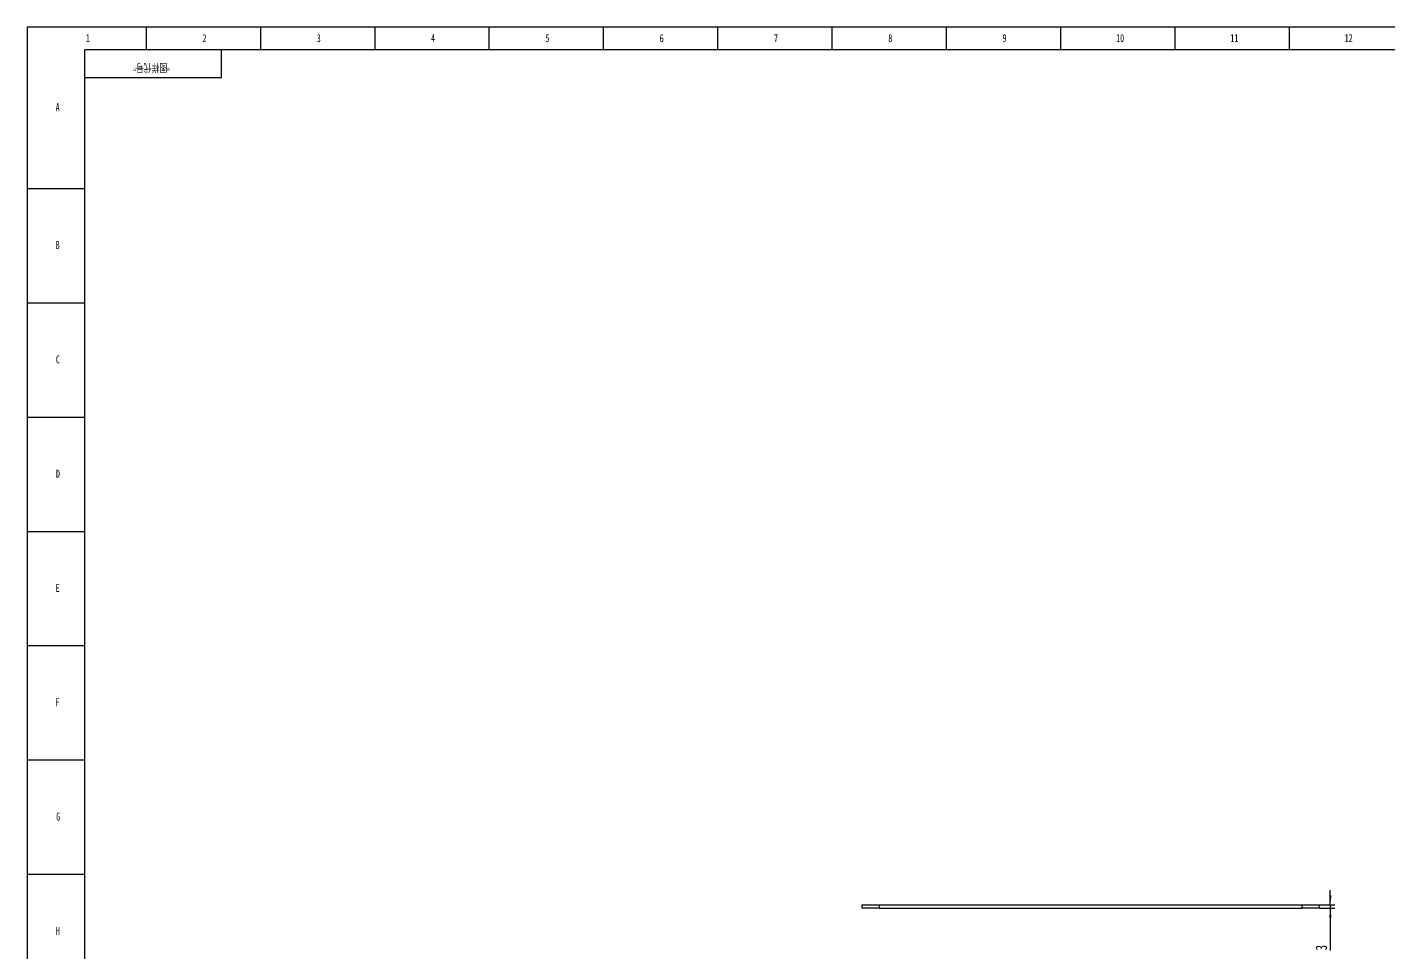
# Model space of a CAD drawing. Header units: millimetres. Extents: x 0 to 1189, y 0 to 841.
# Drawn here: x 0 to 596, y 436 to 841 of the extents above; entities that cross this region are included whole.
import ezdxf

# ---------------------------------------------------------------- set-up
doc = ezdxf.new("R2010")
doc.units = ezdxf.units.MM
for name, color, linetype in [('10', 7, 'Continuous'), ('5', 7, 'Continuous'), ('SLD-0', 7, 'Continuous')]:
    doc.layers.add(name, color=color, linetype=linetype)
doc.styles.add('SLDTEXTSTYLE0', font='TXT', dxfattribs={"width": 0.7, "bigfont": 'bigfont'})
doc.styles.add('SLDTEXTSTYLE5', font='TXT', dxfattribs={"width": 0.7})
doc.dimstyles.new('SLDDIMSTYLE3', dxfattribs={"dimtxt": 5, "dimasz": 4.08, "dimexe": 0, "dimexo": 0.0625, "dimgap": 1.25, "dimtad": 2, "dimlfac": 2, "dimrnd": 1e-09, "dimzin": 12, "dimdsep": 46, "dimtxsty": 'SLDTEXTSTYLE5', "dimsah": 1, "dimcen": 0.09, "dimadec": 0, "dimazin": 3, "dimtfac": 1, "dimtmove": 0, "dimatfit": 0, "dimfxl": 0, "dimfrac": 2, "dimtolj": 1, "dimtzin": 12, "dimarcsym": 0})

# ---------------------------------------------------------------- blocks, each defined once
blk = doc.blocks.new('_D_32')
at = {"layer": '10'}
for p, q in [((570.06, 457.14), (570.06, 463.49)), ((565.25, 457.14), (572.06, 457.14)), ((565.25, 455.64), (572.06, 455.64)), ((570.06, 457.14), (570.06, 455.64)), ((570.06, 455.64), (570.06, 437.2))]:
    blk.add_line(p, q, dxfattribs=at)
for points in [[(570.06, 457.14), (570.57, 461.22), (569.55, 461.22)], [(570.06, 455.64), (569.55, 451.56), (570.57, 451.56)]]:
    blk.add_solid(points, dxfattribs=at)
at = {"layer": '10', "insert": (563.61, 437.2), "char_height": 5, "attachment_point": 1, "rotation": 90, "style": 'SLDTEXTSTYLE5'}
blk.add_mtext('3', dxfattribs=at)

msp = doc.modelspace()

# ---------------------------------------------------------------- linework, layer by layer
at = {"color": 7, "linetype": 'Continuous', "lineweight": 25}
for p, q in [((365.2475, 455.6436), (365.2475, 457.1436)), ((365.2475, 457.1436), (372.7475, 457.1436)), ((372.7475, 455.6436), (365.2475, 455.6436)), ((372.7475, 457.1436), (372.7475, 455.6436)), ((372.7475, 457.1436), (557.7475, 457.1436)), ((372.7475, 455.6436), (557.7475, 455.6436)), ((557.7475, 455.6436), (557.7475, 457.1436)), ((557.7475, 457.1436), (565.2475, 457.1436)), ((565.2475, 455.6436), (557.7475, 455.6436)), ((565.2475, 457.1436), (565.2475, 455.6436))]:
    msp.add_line(p, q, dxfattribs=at)
at = {"layer": '5', "color": 7}
for p, q in [((1189, 841), (0, 841)), ((0, 841), (0, 0))]:
    msp.add_line(p, q, dxfattribs=at)
at = {"layer": '5'}
for p, q in [((52, 841), (52, 831.0501)), ((102, 841), (102, 831.0501)), ((152, 841), (152, 831.0501)), ((202, 841), (202, 831.0501)), ((252, 841), (252, 831.0501)), ((302, 841), (302, 831.0501)), ((352, 841), (352, 831.0501)), ((402, 841), (402, 831.0501)), ((452, 841), (452, 831.0501)), ((502, 841), (502, 831.0501)), ((552, 841), (552, 831.0501)), ((0, 770.5), (25, 770.5)), ((0, 720.5), (25, 720.5)), ((0, 670.5), (25, 670.5)), ((0, 620.5), (25, 620.5)), ((0, 570.5), (25, 570.5)), ((0, 520.5), (25, 520.5)), ((0, 470.5), (25, 470.5))]:
    msp.add_line(p, q, dxfattribs=at)
at = {"layer": '5', "color": 7, "lineweight": 25}
for p, q in [((1179, 831.0501), (25, 831.0501)), ((25, 831.0501), (25, 10)), ((85, 819), (85, 831)), ((25, 819), (85, 819))]:
    msp.add_line(p, q, dxfattribs=at)

# ---------------------------------------------------------------- texts
at = {"layer": '10', "char_height": 3.5, "attachment_point": 2, "style": 'SLDTEXTSTYLE5'}
for s, insert in [('1', (26.5444, 837.9952)), ('2', (77.5444, 837.9952)), ('3', (127.5444, 837.9952)), ('4', (177.5444, 837.9952)), ('5', (227.5444, 837.9952)), ('6', (277.5469, 837.9952)), ('7', (327.5469, 837.9952)), ('8', (377.5469, 837.9952)), ('9', (427.5469, 837.9952)), ('10', (478.0889, 837.9952)), ('11', (528.0889, 837.9952)), ('12', (578.0889, 837.9952)), ('A', (13.3203, 807.7452)), ('B', (13.3203, 747.4952)), ('C', (13.4273, 697.4952)), ('D', (13.4297, 647.4952)), ('E', (13.3179, 597.4952)), ('F', (13.2243, 547.4952)), ('G', (13.5391, 497.4952)), ('H', (13.4297, 447.4952))]:
    msp.add_mtext(s, dxfattribs=dict(at, insert=insert))
at = {"layer": 'SLD-0', "insert": (54.372, 821.8703), "char_height": 3.5, "attachment_point": 2, "rotation": 180, "style": 'SLDTEXTSTYLE0'}
msp.add_mtext('“图样代号”', dxfattribs=at)

# ---------------------------------------------------------------- dimensions: what is measured, and where the dimension line sits
at = {"layer": '10'}
dim = msp.add_linear_dim(base=(570.0582, 455.6436), p1=(565.2475, 457.1436), p2=(565.2475, 455.6436), angle=90, dimstyle='SLDDIMSTYLE3', dxfattribs=at)
dim.commit()
dim.dimension.update_dxf_attribs({"geometry": '_D_32', "text_midpoint": (570.0582, 438.2982), "dimtype": 160})

doc.saveas('drawing.dxf')
